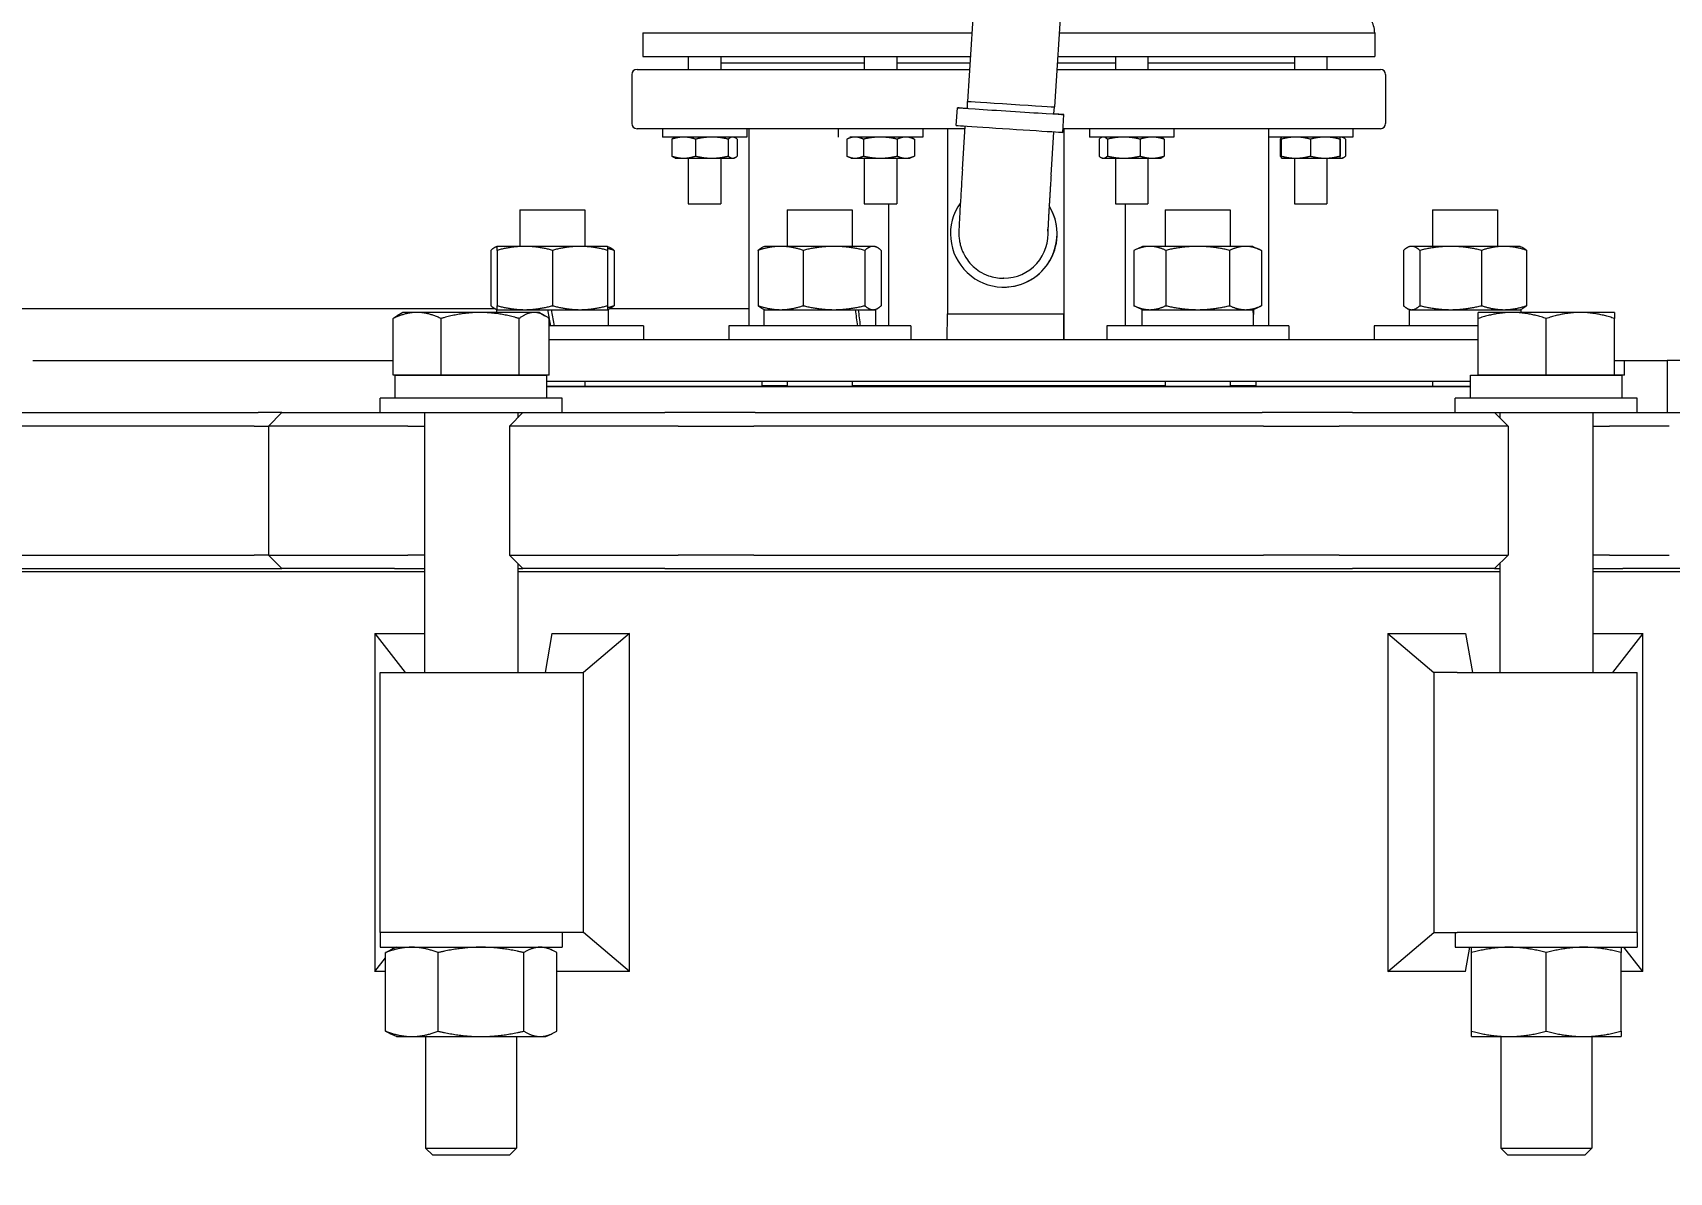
# Model space of a CAD drawing. Header units: inches. Extents: x 20 to 536, y 8 to 344.
# Drawn here: x 97.71 to 113.45, y 137.15 to 148.1 of the extents above; entities that cross this region are included whole.
import ezdxf

# ---------------------------------------------------------------- set-up
doc = ezdxf.new("R2010")
doc.units = ezdxf.units.IN
doc.header["$LTSCALE"] = 16
doc.header["$MEASUREMENT"] = 0
doc.layers.add('Dimension (ANSI)', color=7, linetype='Continuous', lineweight=25)
doc.layers.add('Visible (ANSI)', color=7, linetype='Continuous', lineweight=50)
doc.styles.add('MEMCOR Medium', font='arial.ttf')
doc.dimstyles.new('Default (ANSI)', dxfattribs={"dimscale": 16, "dimtxt": 0.15, "dimasz": 0.098425, "dimexe": 0.125, "dimexo": 0.0625, "dimgap": 0.031496, "dimtad": 0, "dimtih": 1, "dimtoh": 1, "dimdec": 4, "dimrnd": 1e-08, "dimzin": 3, "dimdsep": 46, "dimlunit": 5, "dimtxsty": 'MEMCOR Medium', "dimcen": 0.09, "dimdle": 0.393701, "dimclrd": 256, "dimclre": 256, "dimclrt": 256, "dimadec": 0, "dimazin": 1, "dimtfac": 0.8, "dimtofl": 0, "dimtmove": 0, "dimatfit": 3, "dimfxl": 1, "dimfrac": 1, "dimtolj": 1, "dimtzin": 4, "dimlwd": -1, "dimlwe": -1, "dimarcsym": 0})

# ---------------------------------------------------------------- blocks, each defined once
blk = doc.blocks.new('*D19')
at = {"layer": 'Defpoints', "color": 0, "transparency": 16777216}
for p in [(80.062, 143.081), (134.132, 143.081), (134.132, 134.773)]:
    blk.add_point(p, dxfattribs=at)
at = {"layer": 'Dimension (ANSI)', "transparency": 16777216}
for p, q in [((80.062, 142.081), (80.062, 132.773)), ((134.132, 142.081), (134.132, 132.773)), ((80.062, 134.773), (72.447, 134.773)), ((132.557, 134.773), (81.637, 134.773))]:
    blk.add_line(p, q, dxfattribs=at)
for points in [[(81.637, 135.036), (81.637, 134.511), (80.062, 134.773)], [(132.557, 135.036), (132.557, 134.511), (134.132, 134.773)]]:
    blk.add_solid(points, dxfattribs=at)
at = {"layer": 'Dimension (ANSI)', "transparency": 16777216, "char_height": 2.4, "attachment_point": 5, "style": 'MEMCOR Medium'}
for s, insert in [('\\A1; 54{\\H0.8x;\\S1#16;} in', (62.849, 137.242)), ('\\A1;[1373.4 mm]', (62.849, 132.731))]:
    blk.add_mtext(s, dxfattribs=dict(at, insert=insert))
blk = doc.blocks.new('*D22')
at = {"layer": 'Defpoints', "color": 0, "transparency": 16777216}
for p in [(34.61, 153.466), (106.522, 153.466), (84.301, 44.219)]:
    blk.add_point(p, dxfattribs=at)
at = {"layer": 'Dimension (ANSI)', "transparency": 16777216}
for p, q in [((105.522, 153.466), (32.61, 153.466)), ((34.61, 151.891), (34.61, 93.648)), ((34.61, 45.794), (34.61, 84.668)), ((83.301, 44.219), (32.61, 44.219))]:
    blk.add_line(p, q, dxfattribs=at)
for points in [[(34.347, 151.891), (34.872, 151.891), (34.61, 153.466)], [(34.347, 45.794), (34.872, 45.794), (34.61, 44.219)]]:
    blk.add_solid(points, dxfattribs=at)
at = {"layer": 'Dimension (ANSI)', "transparency": 16777216, "char_height": 2.4, "attachment_point": 5, "style": 'MEMCOR Medium'}
for s, insert in [('\\A1; 109{\\H0.8x;\\S1#4;} in', (34.61, 91.606)), ('\\A1;[2774.9 mm]', (34.61, 87.116))]:
    blk.add_mtext(s, dxfattribs=dict(at, insert=insert))

msp = doc.modelspace()

# ---------------------------------------------------------------- linework, layer by layer
at = {"layer": 'Visible (ANSI)', "linetype": 'Continuous', "lineweight": 18}
for p, q in [((106.88752, 150.33906), (106.70222, 147.4442)), ((107.72311, 150.28557), (107.53782, 147.39071)), ((103.57707, 148.10399), (106.74445, 148.10399)), ((103.57707, 148.10399), (103.57707, 147.87579)), ((107.58347, 148.10399), (110.61707, 148.10399)), ((110.61707, 148.10399), (110.61707, 147.87579)), ((103.57707, 147.87579), (106.72985, 147.87579)), ((104.01555, 147.87579), (104.01555, 147.75079)), ((104.32805, 147.87579), (104.32805, 147.75079)), ((104.32805, 147.81497), (105.70806, 147.81497)), ((105.70806, 147.87579), (105.70806, 147.75079)), ((106.02056, 147.87579), (106.02056, 147.75079)), ((106.02056, 147.81497), (106.72596, 147.81497)), ((107.56497, 147.81497), (108.1227, 147.81497)), ((107.56887, 147.87579), (110.61707, 147.87579)), ((108.1227, 147.87579), (108.1227, 147.75079)), ((108.4352, 147.87579), (108.4352, 147.75079)), ((108.4352, 147.81497), (109.84501, 147.81497)), ((109.84501, 147.87579), (109.84501, 147.75079)), ((110.15751, 147.87579), (110.15751, 147.75079)), ((103.47207, 147.70079), (103.47207, 147.23079)), ((103.52207, 147.75079), (106.72185, 147.75079)), ((107.56086, 147.75079), (110.67207, 147.75079)), ((110.72207, 147.70079), (110.72207, 147.23079)), ((106.5932, 147.21171), (106.60412, 147.38223)), ((106.7, 147.37609), (106.70222, 147.4442)), ((107.53134, 147.32288), (107.53782, 147.39071)), ((106.67683, 147.18079), (103.52207, 147.18079)), ((103.7658, 147.18079), (103.7658, 147.10079)), ((104.5778, 147.18079), (104.5778, 147.10079)), ((104.59707, 147.18079), (104.59707, 145.28479)), ((105.45831, 147.18079), (105.45831, 147.10079)), ((106.27031, 147.18079), (106.27031, 147.10079)), ((106.50803, 147.18079), (106.50803, 145.40079)), ((106.65165, 146.78742), (106.67845, 147.20609)), ((107.61631, 147.14622), (107.62722, 147.31674)), ((110.67207, 147.18079), (107.61852, 147.18079)), ((107.62799, 147.18079), (107.62799, 145.15079)), ((107.87295, 147.18079), (107.87295, 147.10079)), ((108.68495, 147.18079), (108.68495, 147.10079)), ((109.59526, 147.18079), (109.59526, 147.10079)), ((110.40726, 147.18079), (110.40726, 147.10079)), ((104.5778, 147.10079), (103.7658, 147.10079)), ((103.85711, 147.08049), (103.85711, 146.9181)), ((103.8903, 147.10079), (103.87968, 147.09584)), ((104.08494, 147.08049), (104.08494, 146.9181)), ((104.39963, 147.08049), (104.39963, 146.9181)), ((104.4533, 147.10079), (104.46393, 147.09584)), ((104.4865, 147.08049), (104.4865, 146.9181)), ((105.53927, 147.08049), (105.53927, 146.9181)), ((105.58281, 147.10079), (105.54088, 147.08124)), ((106.27031, 147.10079), (105.5693, 147.10079)), ((105.69934, 147.08049), (105.69934, 146.9181)), ((106.02437, 147.08049), (106.02437, 146.9181)), ((106.14581, 147.10079), (106.18774, 147.08124)), ((106.18935, 147.08049), (106.18935, 146.9181)), ((107.50424, 146.73285), (107.53104, 147.15152)), ((108.68495, 147.10079), (107.87295, 147.10079)), ((107.96572, 147.08049), (107.96572, 146.9181)), ((107.99745, 147.10079), (107.98819, 147.09647)), ((108.04711, 147.08049), (108.04711, 146.9181)), ((108.36034, 147.08049), (108.36034, 146.9181)), ((108.56045, 147.10079), (108.56971, 147.09647)), ((108.59218, 147.08049), (108.59218, 146.9181)), ((110.40726, 147.10079), (109.59526, 147.10079)), ((109.59707, 147.10079), (109.59707, 145.28479)), ((109.70764, 147.08049), (109.70764, 146.9181)), ((109.71835, 147.08049), (109.71835, 146.9181)), ((109.71976, 147.10079), (109.71975, 147.10079)), ((109.99842, 147.08049), (109.99842, 146.9181)), ((110.28133, 147.08049), (110.28133, 146.9181)), ((110.28276, 147.10079), (110.28277, 147.10079)), ((110.28417, 147.08049), (110.28417, 146.9181)), ((110.30383, 147.10079), (110.31446, 147.09584)), ((110.33703, 147.08049), (110.33703, 146.9181)), ((103.8903, 146.89779), (103.87968, 146.90275)), ((103.8903, 146.89779), (103.97102, 146.89779)), ((103.97102, 146.89779), (104.24228, 146.89779)), ((104.01555, 146.89779), (104.01555, 146.45993)), ((104.24228, 146.89779), (104.44306, 146.89779)), ((104.32805, 146.89779), (104.32805, 146.45993)), ((104.44306, 146.89779), (104.4533, 146.89779)), ((104.4533, 146.89779), (104.46393, 146.90275)), ((105.58281, 146.89779), (105.54088, 146.91734)), ((105.58281, 146.89779), (105.6193, 146.89779)), ((105.6193, 146.89779), (105.86185, 146.89779)), ((105.70806, 146.89779), (105.70806, 146.45993)), ((105.86185, 146.89779), (106.10686, 146.89779)), ((106.02056, 146.89779), (106.02056, 146.45993)), ((106.10686, 146.89779), (106.14581, 146.89779)), ((106.14581, 146.89779), (106.18774, 146.91734)), ((107.99745, 146.89779), (107.98819, 146.90211)), ((107.99745, 146.89779), (108.00642, 146.89779)), ((108.00642, 146.89779), (108.20372, 146.89779)), ((108.1227, 146.89779), (108.1227, 146.45993)), ((108.20372, 146.89779), (108.47626, 146.89779)), ((108.4352, 146.89779), (108.4352, 146.45993)), ((108.47626, 146.89779), (108.56045, 146.89779)), ((108.56045, 146.89779), (108.56971, 146.90211)), ((109.71976, 146.89779), (109.71975, 146.8978)), ((109.71976, 146.89779), (109.85839, 146.89779)), ((109.84501, 146.89779), (109.84501, 146.45993)), ((109.85839, 146.89779), (110.13988, 146.89779)), ((110.13988, 146.89779), (110.28275, 146.89779)), ((110.15751, 146.89779), (110.15751, 146.45993)), ((110.28275, 146.89779), (110.28276, 146.89779)), ((110.28276, 146.89779), (110.28277, 146.8978)), ((110.28276, 146.89779), (110.29359, 146.89779)), ((110.29359, 146.89779), (110.30383, 146.89779)), ((110.30383, 146.89779), (110.31446, 146.90275)), ((102.39614, 146.40079), (103.02114, 146.40079)), ((102.39614, 146.40079), (102.39614, 146.04979)), ((103.02114, 146.40079), (103.02114, 146.04979)), ((104.01555, 146.45993), (104.32805, 146.45993)), ((104.96682, 146.40079), (105.59182, 146.40079)), ((104.96682, 146.40079), (104.96682, 146.04979)), ((105.59182, 146.40079), (105.59182, 146.04979)), ((105.70806, 146.45993), (106.02056, 146.45993)), ((105.93947, 146.45993), (105.93947, 145.28479)), ((108.1227, 146.45993), (108.4352, 146.45993)), ((108.21581, 146.45993), (108.21581, 145.28479)), ((108.60231, 146.40079), (109.22731, 146.40079)), ((108.60231, 146.40079), (108.60231, 146.04979)), ((109.22731, 146.40079), (109.22731, 146.04979)), ((109.84501, 146.45993), (110.15751, 146.45993)), ((111.17299, 146.40079), (111.79799, 146.40079)), ((111.17299, 146.40079), (111.17299, 146.04979)), ((111.79799, 146.40079), (111.79799, 146.04979)), ((102.11638, 146.01149), (102.11638, 145.4791)), ((102.17764, 146.04979), (102.15891, 146.04106)), ((102.44314, 146.04979), (102.17764, 146.04979)), ((102.17764, 146.01149), (102.17764, 145.4791)), ((102.97414, 146.04979), (102.44314, 146.04979)), ((102.70864, 146.01149), (102.70864, 145.4791)), ((103.23964, 146.04979), (102.97414, 146.04979)), ((103.23964, 146.04979), (103.25837, 146.04106)), ((103.23964, 146.01149), (103.23964, 145.4791)), ((103.30089, 146.01149), (103.30089, 145.4791)), ((104.68707, 146.01149), (104.68707, 145.4791)), ((104.74832, 146.04979), (104.72959, 146.04106)), ((104.90385, 146.04979), (104.74832, 146.04979)), ((105.41675, 146.04979), (104.90385, 146.04979)), ((105.12063, 146.01149), (105.12063, 145.4791)), ((105.79223, 146.04979), (105.41675, 146.04979)), ((105.71288, 146.01149), (105.71288, 145.4791)), ((105.81032, 146.04979), (105.79223, 146.04979)), ((105.81032, 146.04979), (105.82905, 146.04106)), ((105.87157, 146.01149), (105.87157, 145.4791)), ((108.38381, 146.04979), (108.30167, 146.01149)), ((108.30167, 146.01149), (108.30167, 145.4791)), ((108.45495, 146.04979), (108.38381, 146.04979)), ((108.91481, 146.04979), (108.45495, 146.04979)), ((108.60824, 146.01149), (108.60824, 145.4791)), ((109.37467, 146.04979), (108.91481, 146.04979)), ((109.22139, 146.01149), (109.22139, 145.4791)), ((109.44581, 146.04979), (109.37467, 146.04979)), ((109.44581, 146.04979), (109.52796, 146.01149)), ((109.52796, 146.01149), (109.52796, 145.4791)), ((110.89324, 146.01149), (110.89324, 145.4791)), ((110.95449, 146.04979), (110.93576, 146.04106)), ((110.97259, 146.04979), (110.95449, 146.04979)), ((111.34806, 146.04979), (110.97259, 146.04979)), ((111.05193, 146.01149), (111.05193, 145.4791)), ((111.86097, 146.04979), (111.34806, 146.04979)), ((111.64419, 146.01149), (111.64419, 145.4791)), ((112.01649, 146.04979), (111.86097, 146.04979)), ((112.01649, 146.04979), (112.03523, 146.04106)), ((112.07775, 146.01149), (112.07775, 145.4791)), ((107.04904, 145.74363), (107.04538, 145.74363)), ((107.05053, 145.65819), (107.04904, 145.65819)), ((96.76557, 145.45079), (102.15628, 145.45079)), ((102.17764, 145.44079), (102.15891, 145.44953)), ((102.17214, 145.44079), (102.66163, 145.44079)), ((102.17214, 145.44079), (102.17214, 145.41442)), ((102.66163, 145.44079), (102.70063, 145.44079)), ((102.66163, 145.44079), (102.67641, 145.35698)), ((102.72814, 145.28479), (102.70063, 145.44079)), ((102.70063, 145.44079), (103.24514, 145.44079)), ((103.23964, 145.44079), (103.25837, 145.44953)), ((103.24514, 145.44079), (103.24514, 145.28479)), ((103.261, 145.45079), (104.59707, 145.45079)), ((104.74832, 145.44079), (104.72959, 145.44953)), ((104.74282, 145.44079), (105.62398, 145.44079)), ((104.74282, 145.44079), (104.74282, 145.28479)), ((105.62398, 145.44079), (105.64909, 145.44079)), ((105.64909, 145.44079), (105.65298, 145.44079)), ((105.65298, 145.44079), (105.81582, 145.44079)), ((105.81032, 145.44079), (105.82905, 145.44953)), ((105.81582, 145.44079), (105.81582, 145.28479)), ((108.38381, 145.44079), (108.30167, 145.4791)), ((108.37831, 145.44079), (109.44925, 145.44079)), ((108.37831, 145.44079), (108.37831, 145.28479)), ((109.44581, 145.44079), (109.52796, 145.4791)), ((109.44925, 145.44079), (109.45125, 145.44079)), ((109.45125, 145.44079), (109.45131, 145.44079)), ((109.45131, 145.44079), (109.45131, 145.39538)), ((110.95449, 145.44079), (110.93576, 145.44953)), ((110.94899, 145.44079), (112.02199, 145.44079)), ((110.94899, 145.44079), (110.94899, 145.28479)), ((112.01649, 145.44079), (112.03523, 145.44953)), ((112.02199, 145.44079), (112.02199, 145.41442)), ((101.17593, 144.81042), (101.17593, 145.35583)), ((101.27093, 145.41442), (101.21689, 145.38322)), ((101.40649, 145.41442), (101.27093, 145.41442)), ((102.01256, 145.41442), (101.40649, 145.41442)), ((101.63706, 144.81042), (101.63706, 145.35583)), ((102.533, 145.41442), (102.01256, 145.41442)), ((102.38806, 144.81042), (102.38806, 145.35583)), ((102.58293, 145.41442), (102.533, 145.41442)), ((102.58293, 145.41442), (102.63698, 145.38322)), ((102.67794, 144.81042), (102.67794, 145.35583)), ((102.67794, 145.34832), (102.68914, 145.28479)), ((103.58364, 145.28479), (102.67794, 145.28479)), ((103.58364, 145.28479), (103.58364, 145.15079)), ((106.15432, 145.28479), (104.40432, 145.28479)), ((104.40432, 145.28479), (104.40432, 145.15079)), ((106.15432, 145.28479), (106.15432, 145.15079)), ((106.50585, 145.15079), (106.50803, 145.40079)), ((106.50803, 145.40079), (107.62799, 145.40079)), ((107.6258, 145.15079), (107.62799, 145.40079)), ((107.62799, 145.40079), (107.62799, 145.15079)), ((109.78981, 145.28479), (108.03981, 145.28479)), ((108.03981, 145.28479), (108.03981, 145.15079)), ((109.78981, 145.28479), (109.78981, 145.15079)), ((111.6112, 145.28479), (110.61049, 145.28479)), ((110.61049, 145.28479), (110.61049, 145.15079)), ((111.9392, 145.41442), (111.6112, 145.41442)), ((111.6112, 144.81042), (111.6112, 145.35583)), ((112.5952, 145.41442), (111.9392, 145.41442)), ((112.2672, 144.81042), (112.2672, 145.35583)), ((112.9232, 145.41442), (112.5952, 145.41442)), ((112.9232, 144.81042), (112.9232, 145.35583)), ((104.55287, 145.15079), (102.67794, 145.15079)), ((105.44811, 145.15079), (104.55287, 145.15079)), ((108.74602, 145.15079), (105.44811, 145.15079)), ((109.64126, 145.15079), (108.74602, 145.15079)), ((111.6112, 145.15079), (109.64126, 145.15079)), ((97.71051, 144.95079), (101.17593, 144.95079)), ((101.40649, 144.81042), (101.17593, 144.81042)), ((101.19743, 144.81042), (102.65643, 144.81042)), ((101.19743, 144.59142), (101.19743, 144.81042)), ((101.27093, 144.81042), (101.27093, 144.81042)), ((101.63706, 144.81042), (101.40649, 144.81042)), ((102.01256, 144.81042), (101.63706, 144.81042)), ((102.38806, 144.81042), (102.01256, 144.81042)), ((102.533, 144.81042), (102.38806, 144.81042)), ((102.67794, 144.81042), (102.533, 144.81042)), ((102.58293, 144.81042), (102.58293, 144.81042)), ((102.65643, 144.59142), (102.65643, 144.81042)), ((111.5377, 144.81042), (112.9967, 144.81042)), ((111.5377, 144.59142), (111.5377, 144.81042)), ((111.9392, 144.81042), (111.6112, 144.81042)), ((111.6112, 144.81042), (111.6112, 144.81042)), ((112.2672, 144.81042), (111.9392, 144.81042)), ((112.5952, 144.81042), (112.2672, 144.81042)), ((112.9232, 144.81042), (112.5952, 144.81042)), ((112.9232, 144.95079), (113.42997, 144.95079)), ((112.9232, 144.81042), (112.9232, 144.81042)), ((113.0182, 144.81042), (112.9232, 144.81042)), ((112.9967, 144.59142), (112.9967, 144.81042)), ((113.0182, 144.81042), (113.0182, 144.95079)), ((114.59707, 144.95079), (113.42997, 144.95079)), ((113.42997, 144.95079), (113.42997, 144.45079)), ((111.5377, 144.75079), (102.65643, 144.75079)), ((111.5377, 144.70079), (102.65643, 144.70079)), ((102.65643, 144.70079), (111.5377, 144.70079)), ((103.02114, 144.75079), (103.02114, 144.70079)), ((104.72207, 144.75079), (104.72207, 144.71079)), ((104.72207, 144.71079), (104.96682, 144.71079)), ((104.96682, 144.75079), (104.96682, 144.70079)), ((105.59182, 144.75079), (105.59182, 144.70079)), ((105.59182, 144.71079), (108.60231, 144.71079)), ((108.60231, 144.75079), (108.60231, 144.70079)), ((109.22731, 144.75079), (109.22731, 144.70079)), ((109.22731, 144.71079), (109.47207, 144.71079)), ((109.47207, 144.75079), (109.47207, 144.71079)), ((111.17299, 144.75079), (111.17299, 144.70079)), ((102.80193, 144.59142), (101.05193, 144.59142)), ((101.05193, 144.45079), (101.05193, 144.59142)), ((102.80193, 144.45079), (102.80193, 144.59142)), ((113.1422, 144.59142), (111.3922, 144.59142)), ((111.3922, 144.45079), (111.3922, 144.59142)), ((113.1422, 144.45079), (113.1422, 144.59142)), ((95.37392, 144.45079), (99.87716, 144.45079)), ((100.10643, 144.45079), (99.87716, 144.45079)), ((100.10643, 144.45079), (99.97643, 144.32079)), ((100.10643, 144.45079), (100.77446, 144.45079)), ((100.77446, 144.45079), (101.04697, 144.45079)), ((101.04697, 144.45079), (101.19053, 144.45079)), ((101.19053, 144.45079), (102.42481, 144.45079)), ((101.47943, 144.45079), (101.47943, 141.95079)), ((102.42481, 144.45079), (102.29481, 144.32079)), ((102.37443, 144.45079), (102.37443, 144.40042)), ((102.42481, 144.45079), (102.52466, 144.45079)), ((102.52466, 144.45079), (102.80075, 144.45079)), ((102.80075, 144.45079), (103.79128, 144.45079)), ((103.9803, 144.45079), (103.79128, 144.45079)), ((104.65993, 144.45079), (103.9803, 144.45079)), ((104.65993, 144.45079), (109.5342, 144.45079)), ((110.21384, 144.45079), (109.5342, 144.45079)), ((110.40285, 144.45079), (110.21384, 144.45079)), ((110.40285, 144.45079), (111.39338, 144.45079)), ((111.39338, 144.45079), (111.66947, 144.45079)), ((111.66947, 144.45079), (111.76933, 144.45079)), ((111.76933, 144.45079), (111.89933, 144.32079)), ((111.76933, 144.45079), (113.0036, 144.45079)), ((111.8197, 144.45079), (111.8197, 144.40042)), ((112.7147, 144.45079), (112.7147, 141.95079)), ((113.0036, 144.45079), (113.14716, 144.45079)), ((113.14716, 144.45079), (113.41968, 144.45079)), ((113.41968, 144.45079), (114.08771, 144.45079)), ((99.83942, 144.32079), (95.31264, 144.32079)), ((99.83942, 144.32079), (99.97643, 144.32079)), ((100.74428, 144.32079), (99.97643, 144.32079)), ((99.97643, 144.32079), (99.97643, 143.08079)), ((101.01809, 144.32079), (100.74428, 144.32079)), ((101.31882, 144.32079), (101.01809, 144.32079)), ((101.31882, 144.32079), (101.47943, 144.32079)), ((102.50283, 144.32079), (102.29481, 144.32079)), ((102.29481, 144.32079), (102.29481, 143.08079)), ((102.78025, 144.32079), (102.50283, 144.32079)), ((103.91878, 144.32079), (102.78025, 144.32079)), ((103.91878, 144.32079), (104.1078, 144.32079)), ((104.1078, 144.32079), (104.64719, 144.32079)), ((109.54694, 144.32079), (104.64719, 144.32079)), ((109.54694, 144.32079), (110.08633, 144.32079)), ((110.08633, 144.32079), (110.27535, 144.32079)), ((111.41389, 144.32079), (110.27535, 144.32079)), ((111.6913, 144.32079), (111.41389, 144.32079)), ((111.89933, 144.32079), (111.6913, 144.32079)), ((111.89933, 144.32079), (111.89933, 143.08079)), ((112.7147, 144.32079), (112.87531, 144.32079)), ((113.17604, 144.32079), (112.87531, 144.32079)), ((113.44986, 144.32079), (113.17604, 144.32079)), ((95.31264, 143.08079), (99.83942, 143.08079)), ((99.97643, 143.08079), (99.83942, 143.08079)), ((99.97643, 143.08079), (100.74428, 143.08079)), ((100.10643, 142.95079), (99.97643, 143.08079)), ((100.74428, 143.08079), (101.01809, 143.08079)), ((101.01809, 143.08079), (101.31882, 143.08079)), ((101.47943, 143.08079), (101.31882, 143.08079)), ((102.29481, 143.08079), (102.50283, 143.08079)), ((102.42481, 142.95079), (102.29481, 143.08079)), ((102.50283, 143.08079), (102.78025, 143.08079)), ((102.78025, 143.08079), (103.91878, 143.08079)), ((104.1078, 143.08079), (103.91878, 143.08079)), ((104.64719, 143.08079), (104.1078, 143.08079)), ((104.64719, 143.08079), (109.54694, 143.08079)), ((110.08633, 143.08079), (109.54694, 143.08079)), ((110.27535, 143.08079), (110.08633, 143.08079)), ((110.27535, 143.08079), (111.41389, 143.08079)), ((111.41389, 143.08079), (111.6913, 143.08079)), ((111.6913, 143.08079), (111.89933, 143.08079)), ((111.76933, 142.95079), (111.89933, 143.08079)), ((112.87531, 143.08079), (112.7147, 143.08079)), ((112.87531, 143.08079), (113.17604, 143.08079)), ((113.17604, 143.08079), (113.44986, 143.08079)), ((101.47943, 142.91954), (92.82128, 142.91954)), ((95.03067, 142.95079), (100.10643, 142.95079)), ((100.77446, 142.95079), (100.10643, 142.95079)), ((101.04697, 142.95079), (100.77446, 142.95079)), ((101.19132, 142.95079), (101.04697, 142.95079)), ((101.19132, 142.95079), (101.47943, 142.95079)), ((102.37443, 143.00116), (102.37443, 141.95079)), ((102.37443, 142.95079), (102.42481, 142.95079)), ((111.8197, 142.91954), (102.37443, 142.91954)), ((102.52466, 142.95079), (102.42481, 142.95079)), ((102.80075, 142.95079), (102.52466, 142.95079)), ((103.79128, 142.95079), (102.80075, 142.95079)), ((103.79128, 142.95079), (103.9803, 142.95079)), ((103.9803, 142.95079), (104.315, 142.95079)), ((104.315, 142.95079), (109.87913, 142.95079)), ((109.87913, 142.95079), (110.21384, 142.95079)), ((110.21384, 142.95079), (110.40285, 142.95079)), ((111.39338, 142.95079), (110.40285, 142.95079)), ((111.66947, 142.95079), (111.39338, 142.95079)), ((111.76933, 142.95079), (111.66947, 142.95079)), ((111.76933, 142.95079), (111.8197, 142.95079)), ((111.8197, 143.00116), (111.8197, 141.95079)), ((112.7147, 142.95079), (113.00281, 142.95079)), ((121.37286, 142.91954), (112.7147, 142.91954)), ((113.14716, 142.95079), (113.00281, 142.95079)), ((113.41968, 142.95079), (113.14716, 142.95079)), ((114.08771, 142.95079), (113.41968, 142.95079)), ((100.99984, 142.32564), (100.99984, 139.07595)), ((100.99984, 142.32564), (101.47943, 142.32564)), ((100.99984, 142.32564), (101.29119, 141.95079)), ((102.70367, 142.32564), (102.63779, 141.95079)), ((102.70367, 142.32564), (103.4515, 142.32564)), ((103.4515, 142.32564), (103.00757, 141.95079)), ((103.4515, 139.07595), (103.4515, 142.32564)), ((110.74263, 142.32564), (110.74263, 139.07595)), ((110.74263, 142.32564), (111.49047, 142.32564)), ((110.74263, 142.32564), (111.18657, 141.95079)), ((111.49047, 142.32564), (111.55634, 141.95079)), ((112.7147, 142.32564), (113.19429, 142.32564)), ((113.19429, 142.32564), (112.90294, 141.95079)), ((113.19429, 139.07595), (113.19429, 142.32564)), ((101.05193, 141.95079), (102.78512, 141.95079)), ((101.05193, 139.45079), (101.05193, 141.95079)), ((102.78512, 141.95079), (103.00757, 141.95079)), ((103.00757, 139.45079), (103.00757, 141.95079)), ((111.40901, 141.95079), (111.18657, 141.95079)), ((111.18657, 141.95079), (111.18657, 139.45079)), ((111.40901, 141.95079), (113.1422, 141.95079)), ((113.1422, 139.45079), (113.1422, 141.95079)), ((102.78512, 139.45079), (101.05193, 139.45079)), ((102.78512, 139.45079), (101.05193, 139.45079)), ((101.05193, 139.45079), (101.05193, 139.31017)), ((103.00757, 139.45079), (102.78512, 139.45079)), ((102.80193, 139.45079), (102.80193, 139.31017)), ((103.4515, 139.07595), (103.00757, 139.45079)), ((110.74263, 139.07595), (111.18657, 139.45079)), ((111.18657, 139.45079), (111.40901, 139.45079)), ((111.3922, 139.45079), (111.3922, 139.31017)), ((113.1422, 139.45079), (111.40901, 139.45079)), ((113.1422, 139.45079), (111.40901, 139.45079)), ((113.1422, 139.45079), (113.1422, 139.31017)), ((101.05193, 139.31017), (102.80193, 139.31017)), ((101.20793, 139.31017), (101.14869, 139.28254)), ((101.16708, 139.29112), (101.18189, 139.31017)), ((102.64593, 139.31017), (102.70517, 139.28254)), ((102.66398, 139.30175), (102.6625, 139.31017)), ((111.3922, 139.31017), (113.1422, 139.31017)), ((111.49047, 139.07595), (111.53163, 139.31017)), ((113.19429, 139.07595), (113.01224, 139.31017)), ((100.99984, 139.07595), (101.10381, 139.20971)), ((101.10381, 138.50303), (101.10381, 139.2583)), ((101.60922, 138.50303), (101.60922, 139.2583)), ((102.43235, 138.50303), (102.43235, 139.2583)), ((102.75006, 138.50303), (102.75006, 139.2583)), ((111.5482, 138.50303), (111.5482, 139.2583)), ((112.2672, 138.50303), (112.2672, 139.2583)), ((112.9862, 138.50303), (112.9862, 139.2583)), ((101.10381, 139.07595), (100.99984, 139.07595)), ((103.4515, 139.07595), (102.75006, 139.07595)), ((111.49047, 139.07595), (110.74263, 139.07595)), ((113.19429, 139.07595), (112.9862, 139.07595)), ((101.20793, 138.45117), (101.14869, 138.47879)), ((101.20793, 138.45117), (101.35651, 138.45117)), ((101.35651, 138.45117), (102.02078, 138.45117)), ((101.48943, 138.45117), (101.48943, 137.37653)), ((102.02078, 138.45117), (102.5912, 138.45117)), ((102.36443, 138.45117), (102.36443, 137.37653)), ((102.5912, 138.45117), (102.64593, 138.45117)), ((102.64593, 138.45117), (102.70517, 138.47879)), ((111.5482, 138.45117), (111.9077, 138.45117)), ((111.8297, 138.45117), (111.8297, 137.37653)), ((111.9077, 138.45117), (112.6267, 138.45117)), ((112.6267, 138.45117), (112.9862, 138.45117)), ((112.7047, 138.45117), (112.7047, 137.37653)), ((101.48943, 137.37653), (102.36443, 137.37653)), ((101.5576, 137.31042), (101.48943, 137.37653)), ((102.29627, 137.31042), (101.5576, 137.31042)), ((102.29627, 137.31042), (102.36443, 137.37653)), ((111.8297, 137.37653), (112.7047, 137.37653)), ((111.89786, 137.31042), (111.8297, 137.37653)), ((112.63654, 137.31042), (111.89786, 137.31042)), ((112.63654, 137.31042), (112.7047, 137.37653))]:
    msp.add_line(p, q, dxfattribs=at)
for centre, radius, start, end in [((110.32855, 148.08879), 0.28891, 3.015326, 29.34172), ((103.52207, 147.70079), 0.05, 90, 180), ((110.67207, 147.70079), 0.05, 0, 90), ((103.52207, 147.23079), 0.05, 180, 270), ((110.67207, 147.23079), 0.05, 270, 0)]:
    msp.add_arc(centre, radius, start, end, dxfattribs=at)
for centre, major_axis, ratio, start_param, end_param in [((107.11567, 147.34948), (-0.51155, 0.03274), 0.00055745, 5.66095777, 10.0470055), ((107.12002, 147.41745), (0.4178, -0.02674), 0.00055745, 3.14159462, 6.28318727), ((107.10475, 147.17897), (-0.51155, 0.03274), 0.00055745, 0.00000191, 3.14159457), ((107.04904, 146.17079), (0, -0.5126), 0.99996192, 4.09166532, 8.40370806), ((107.05053, 146.17079), (0, -0.5126), 0.99996192, 0, 2.12558362), ((107.04904, 146.17079), (0, -0.42717), 0.99996192, 0, 1.67525553), ((105.27932, 145.1742), (0.38521, -3.04228), 0.12274422, 1.59161043, 1.64298614), ((105.27932, 145.39538), (0.38521, -3.04228), 0.12274422, 1.51890103, 1.57018081), ((108.91481, 145.1742), (0, -3.04264), 0.17632698, 1.60715103, 1.65852673), ((108.91481, 145.39538), (0, -3.04264), 0.17632698, 1.53444163, 1.58572141)]:
    msp.add_ellipse(centre, major_axis=major_axis, ratio=ratio, start_param=start_param, end_param=end_param, dxfattribs=at)
for points, weights in [([(103.97102, 147.10079), (103.91815, 147.10079), (103.85711, 147.08049)], [1, 1.0379548493, 1]), ([(103.85711, 147.08049), (103.86899, 147.09086), (103.87968, 147.09584)], [1, 1.01903065952, 1.01897727532]), ([(104.08494, 147.08049), (104.02389, 147.10079), (103.97102, 147.10079)], [1, 1.0379548493, 1]), ([(104.24228, 147.10079), (104.16926, 147.10079), (104.08494, 147.08049)], [1, 1.0379548493, 1]), ([(104.39963, 147.08049), (104.31531, 147.10079), (104.24228, 147.10079)], [1, 1.0379548493, 1]), ([(104.44306, 147.10079), (104.42291, 147.10079), (104.39963, 147.08049)], [1, 1.0379548493, 1]), ([(104.4865, 147.08049), (104.46322, 147.10079), (104.44306, 147.10079)], [1, 1.0379548493, 1]), ([(105.6193, 147.10079), (105.58216, 147.10079), (105.53927, 147.08049)], [1, 1.0379548493, 1]), ([(105.69934, 147.08049), (105.65645, 147.10079), (105.6193, 147.10079)], [1, 1.0379548493, 1]), ([(105.86185, 147.10079), (105.78643, 147.10079), (105.69934, 147.08049)], [1, 1.0379548493, 1]), ([(106.02437, 147.08049), (105.93728, 147.10079), (105.86185, 147.10079)], [1, 1.0379548493, 1]), ([(106.10686, 147.10079), (106.06858, 147.10079), (106.02437, 147.08049)], [1, 1.0379548493, 1]), ([(106.18935, 147.08049), (106.14514, 147.10079), (106.10686, 147.10079)], [1, 1.0379548493, 1]), ([(106.18774, 147.08124), (106.18854, 147.08087), (106.18935, 147.08049)], [1.00134783282, 1.00068632708, 1]), ([(108.00642, 147.10079), (107.98753, 147.10079), (107.96572, 147.08049)], [1, 1.0379548493, 1]), ([(108.04711, 147.08049), (108.0253, 147.10079), (108.00642, 147.10079)], [1, 1.0379548493, 1]), ([(108.20372, 147.10079), (108.13104, 147.10079), (108.04711, 147.08049)], [1, 1.0379548493, 1]), ([(108.36034, 147.08049), (108.27641, 147.10079), (108.20372, 147.10079)], [1, 1.0379548493, 1]), ([(108.47626, 147.10079), (108.42246, 147.10079), (108.36034, 147.08049)], [1, 1.0379548493, 1]), ([(108.59218, 147.08049), (108.53005, 147.10079), (108.47626, 147.10079)], [1, 1.0379548493, 1]), ([(108.56971, 147.09647), (108.58032, 147.09153), (108.59218, 147.08049)], [1.01888705873, 1.02028697131, 1]), ([(109.70764, 147.08049), (109.71334, 147.08546), (109.71871, 147.08917)], [1, 1.0090383393, 1.01377200719]), ([(109.71849, 147.08396), (109.71312, 147.08231), (109.70764, 147.08049)], [1.00602302446, 1.00329810217, 1]), ([(109.71835, 147.08049), (109.7191, 147.10048), (109.71975, 147.10079)], [1, 1.03735902917, 1.00117293374]), ([(109.85839, 147.10079), (109.7934, 147.10079), (109.71835, 147.08049)], [1, 1.0379548493, 1]), ([(109.99842, 147.08049), (109.92338, 147.10079), (109.85839, 147.10079)], [1, 1.0379548493, 1]), ([(110.13988, 147.10079), (110.07423, 147.10079), (109.99842, 147.08049)], [1, 1.0379548493, 1]), ([(110.28133, 147.08049), (110.20553, 147.10079), (110.13988, 147.10079)], [1, 1.0379548493, 1]), ([(110.28275, 147.10079), (110.28209, 147.10079), (110.28133, 147.08049)], [1, 1.0379548493, 1]), ([(110.28417, 147.08049), (110.28341, 147.10079), (110.28275, 147.10079)], [1, 1.0379548493, 1]), ([(110.29359, 147.10079), (110.28837, 147.10079), (110.28309, 147.09952)], [1, 1.00957055719, 1.01431456038]), ([(110.33703, 147.08049), (110.31375, 147.10079), (110.29359, 147.10079)], [1, 1.0379548493, 1]), ([(103.85711, 146.9181), (103.91815, 146.89779), (103.97102, 146.89779)], [1, 1.0379548493, 1]), ([(103.87968, 146.90275), (103.86899, 146.90773), (103.85711, 146.9181)], [1.01897727532, 1.01903065952, 1]), ([(103.97102, 146.89779), (104.02389, 146.89779), (104.08494, 146.9181)], [1, 1.0379548493, 1]), ([(104.08494, 146.9181), (104.16926, 146.89779), (104.24228, 146.89779)], [1, 1.0379548493, 1]), ([(104.24228, 146.89779), (104.31531, 146.89779), (104.39963, 146.9181)], [1, 1.0379548493, 1]), ([(104.39963, 146.9181), (104.42291, 146.89779), (104.44306, 146.89779)], [1, 1.0379548493, 1]), ([(104.44306, 146.89779), (104.46322, 146.89779), (104.4865, 146.9181)], [1, 1.0379548493, 1]), ([(105.53927, 146.9181), (105.58216, 146.89779), (105.6193, 146.89779)], [1, 1.0379548493, 1]), ([(105.6193, 146.89779), (105.65645, 146.89779), (105.69934, 146.9181)], [1, 1.0379548493, 1]), ([(105.69934, 146.9181), (105.78643, 146.89779), (105.86185, 146.89779)], [1, 1.0379548493, 1]), ([(105.86185, 146.89779), (105.93728, 146.89779), (106.02437, 146.9181)], [1, 1.0379548493, 1]), ([(106.02437, 146.9181), (106.06858, 146.89779), (106.10686, 146.89779)], [1, 1.0379548493, 1]), ([(106.10686, 146.89779), (106.14514, 146.89779), (106.18935, 146.9181)], [1, 1.0379548493, 1]), ([(106.18935, 146.9181), (106.18854, 146.91772), (106.18774, 146.91734)], [1, 1.00068632708, 1.00134783282]), ([(107.96572, 146.9181), (107.98753, 146.89779), (108.00642, 146.89779)], [1, 1.0379548493, 1]), ([(108.00642, 146.89779), (108.0253, 146.89779), (108.04711, 146.9181)], [1, 1.0379548493, 1]), ([(108.04711, 146.9181), (108.13104, 146.89779), (108.20372, 146.89779)], [1, 1.0379548493, 1]), ([(108.20372, 146.89779), (108.27641, 146.89779), (108.36034, 146.9181)], [1, 1.0379548493, 1]), ([(108.36034, 146.9181), (108.42246, 146.89779), (108.47626, 146.89779)], [1, 1.0379548493, 1]), ([(108.47626, 146.89779), (108.53005, 146.89779), (108.59218, 146.9181)], [1, 1.0379548493, 1]), ([(108.59218, 146.9181), (108.58032, 146.90706), (108.56971, 146.90211)], [1, 1.02028697131, 1.01888705873]), ([(109.71871, 146.90942), (109.71334, 146.91312), (109.70764, 146.9181)], [1.01377200719, 1.0090383393, 1]), ([(109.70764, 146.9181), (109.71312, 146.91627), (109.71849, 146.91462)], [1, 1.00329810217, 1.00602302446]), ([(109.71975, 146.8978), (109.7191, 146.8981), (109.71835, 146.9181)], [1.00117293374, 1.03735902917, 1]), ([(109.71835, 146.9181), (109.7934, 146.89779), (109.85839, 146.89779)], [1, 1.0379548493, 1]), ([(109.85839, 146.89779), (109.92338, 146.89779), (109.99842, 146.9181)], [1, 1.0379548493, 1]), ([(109.99842, 146.9181), (110.07423, 146.89779), (110.13988, 146.89779)], [1, 1.0379548493, 1]), ([(110.13988, 146.89779), (110.20553, 146.89779), (110.28133, 146.9181)], [1, 1.0379548493, 1]), ([(110.28133, 146.9181), (110.28209, 146.89779), (110.28275, 146.89779)], [1, 1.0379548493, 1]), ([(110.28275, 146.89779), (110.28341, 146.89779), (110.28417, 146.9181)], [1, 1.0379548493, 1]), ([(110.28309, 146.89907), (110.28837, 146.89779), (110.29359, 146.89779)], [1.01431456038, 1.00957055719, 1]), ([(110.29359, 146.89779), (110.31375, 146.89779), (110.33703, 146.9181)], [1, 1.0379548493, 1]), ([(102.17764, 146.04766), (102.14908, 146.04094), (102.11638, 146.01149)], [1.01375847525, 1.02892942038, 1]), ([(102.17764, 146.01149), (102.17764, 146.04979), (102.17764, 146.04979)], [1, 1.0379548493, 1]), ([(102.44314, 146.04979), (102.31992, 146.04979), (102.17764, 146.01149)], [1, 1.0379548493, 1]), ([(102.70864, 146.01149), (102.56636, 146.04979), (102.44314, 146.04979)], [1, 1.0379548493, 1]), ([(102.97414, 146.04979), (102.85092, 146.04979), (102.70864, 146.01149)], [1, 1.0379548493, 1]), ([(103.23964, 146.01149), (103.09736, 146.04979), (102.97414, 146.04979)], [1, 1.0379548493, 1]), ([(103.23964, 146.04979), (103.23964, 146.04979), (103.23964, 146.01149)], [1, 1.0379548493, 1]), ([(103.30089, 146.01149), (103.26928, 146.02191), (103.23964, 146.02939)], [1, 1.01005189042, 1.01477953359]), ([(103.25837, 146.04106), (103.27847, 146.03168), (103.30089, 146.01149)], [1.01895290532, 1.01965956375, 1]), ([(104.90385, 146.04979), (104.80324, 146.04979), (104.68707, 146.01149)], [1, 1.0379548493, 1]), ([(104.68707, 146.01149), (104.70949, 146.03168), (104.72959, 146.04106)], [1, 1.01965956375, 1.01895290532]), ([(105.12063, 146.01149), (105.00445, 146.04979), (104.90385, 146.04979)], [1, 1.0379548493, 1]), ([(105.41675, 146.04979), (105.27932, 146.04979), (105.12063, 146.01149)], [1, 1.0379548493, 1]), ([(105.71288, 146.01149), (105.55419, 146.04979), (105.41675, 146.04979)], [1, 1.0379548493, 1]), ([(105.79223, 146.04979), (105.7554, 146.04979), (105.71288, 146.01149)], [1, 1.0379548493, 1]), ([(105.87157, 146.01149), (105.82905, 146.04979), (105.79223, 146.04979)], [1, 1.0379548493, 1]), ([(108.45495, 146.04979), (108.38381, 146.04979), (108.30167, 146.01149)], [1, 1.0379548493, 1]), ([(108.60824, 146.01149), (108.52609, 146.04979), (108.45495, 146.04979)], [1, 1.0379548493, 1]), ([(108.91481, 146.04979), (108.77253, 146.04979), (108.60824, 146.01149)], [1, 1.0379548493, 1]), ([(109.22139, 146.01149), (109.05709, 146.04979), (108.91481, 146.04979)], [1, 1.0379548493, 1]), ([(109.37467, 146.04979), (109.30353, 146.04979), (109.22139, 146.01149)], [1, 1.0379548493, 1]), ([(109.52796, 146.01149), (109.44581, 146.04979), (109.37467, 146.04979)], [1, 1.0379548493, 1]), ([(110.97259, 146.04979), (110.93576, 146.04979), (110.89324, 146.01149)], [1, 1.0379548493, 1]), ([(111.05193, 146.01149), (111.00941, 146.04979), (110.97259, 146.04979)], [1, 1.0379548493, 1]), ([(111.34806, 146.04979), (111.21063, 146.04979), (111.05193, 146.01149)], [1, 1.0379548493, 1]), ([(111.64419, 146.01149), (111.48549, 146.04979), (111.34806, 146.04979)], [1, 1.0379548493, 1]), ([(111.86097, 146.04979), (111.76036, 146.04979), (111.64419, 146.01149)], [1, 1.0379548493, 1]), ([(112.07775, 146.01149), (111.96158, 146.04979), (111.86097, 146.04979)], [1, 1.0379548493, 1]), ([(112.03523, 146.04106), (112.05533, 146.03168), (112.07775, 146.01149)], [1.01895290532, 1.01965956375, 1]), ([(102.11638, 145.4791), (102.14908, 145.44964), (102.17764, 145.44293)], [1, 1.02892942038, 1.01375847525]), ([(102.17764, 145.4791), (102.31992, 145.44079), (102.44314, 145.44079)], [1, 1.0379548493, 1]), ([(102.17764, 145.44079), (102.17764, 145.44079), (102.17764, 145.4791)], [1, 1.0379548493, 1]), ([(102.44314, 145.44079), (102.56636, 145.44079), (102.70864, 145.4791)], [1, 1.0379548493, 1]), ([(102.70864, 145.4791), (102.85092, 145.44079), (102.97414, 145.44079)], [1, 1.0379548493, 1]), ([(102.97414, 145.44079), (103.09736, 145.44079), (103.23964, 145.4791)], [1, 1.0379548493, 1]), ([(103.23964, 145.46119), (103.26928, 145.46867), (103.30089, 145.4791)], [1.01477953359, 1.01005189042, 1]), ([(103.23964, 145.4791), (103.23964, 145.44079), (103.23964, 145.44079)], [1, 1.0379548493, 1]), ([(103.30089, 145.4791), (103.27847, 145.4589), (103.25837, 145.44953)], [1, 1.01965956375, 1.01895290532]), ([(104.68707, 145.4791), (104.80324, 145.44079), (104.90385, 145.44079)], [1, 1.0379548493, 1]), ([(104.72959, 145.44953), (104.70949, 145.4589), (104.68707, 145.4791)], [1.01895290532, 1.01965956375, 1]), ([(104.90385, 145.44079), (105.00445, 145.44079), (105.12063, 145.4791)], [1, 1.0379548493, 1]), ([(105.12063, 145.4791), (105.27932, 145.44079), (105.41675, 145.44079)], [1, 1.0379548493, 1]), ([(105.41675, 145.44079), (105.55419, 145.44079), (105.71288, 145.4791)], [1, 1.0379548493, 1]), ([(105.71288, 145.4791), (105.7554, 145.44079), (105.79223, 145.44079)], [1, 1.0379548493, 1]), ([(105.79223, 145.44079), (105.82905, 145.44079), (105.87157, 145.4791)], [1, 1.0379548493, 1]), ([(108.30167, 145.4791), (108.38381, 145.44079), (108.45495, 145.44079)], [1, 1.0379548493, 1]), ([(108.45495, 145.44079), (108.52609, 145.44079), (108.60824, 145.4791)], [1, 1.0379548493, 1]), ([(108.60824, 145.4791), (108.77253, 145.44079), (108.91481, 145.44079)], [1, 1.0379548493, 1]), ([(108.91481, 145.44079), (109.05709, 145.44079), (109.22139, 145.4791)], [1, 1.0379548493, 1]), ([(109.22139, 145.4791), (109.30353, 145.44079), (109.37467, 145.44079)], [1, 1.0379548493, 1]), ([(109.37467, 145.44079), (109.44581, 145.44079), (109.52796, 145.4791)], [1, 1.0379548493, 1]), ([(110.89324, 145.4791), (110.93576, 145.44079), (110.97259, 145.44079)], [1, 1.0379548493, 1]), ([(110.97259, 145.44079), (111.00941, 145.44079), (111.05193, 145.4791)], [1, 1.0379548493, 1]), ([(111.05193, 145.4791), (111.21063, 145.44079), (111.34806, 145.44079)], [1, 1.0379548493, 1]), ([(111.34806, 145.44079), (111.48549, 145.44079), (111.64419, 145.4791)], [1, 1.0379548493, 1]), ([(111.64419, 145.4791), (111.76036, 145.44079), (111.86097, 145.44079)], [1, 1.0379548493, 1]), ([(111.86097, 145.44079), (111.96158, 145.44079), (112.07775, 145.4791)], [1, 1.0379548493, 1]), ([(112.07775, 145.4791), (112.05533, 145.4589), (112.03523, 145.44953)], [1, 1.01965956375, 1.01895290532]), ([(101.40649, 145.41442), (101.29949, 145.41442), (101.17593, 145.35583)], [1, 1.0379548493, 1]), ([(101.17593, 145.35583), (101.19707, 145.37178), (101.21689, 145.38322)], [1, 1.01005189042, 1.01477953359]), ([(101.63706, 145.35583), (101.5135, 145.41442), (101.40649, 145.41442)], [1, 1.0379548493, 1]), ([(102.01256, 145.41442), (101.83829, 145.41442), (101.63706, 145.35583)], [1, 1.0379548493, 1]), ([(102.38806, 145.35583), (102.18683, 145.41442), (102.01256, 145.41442)], [1, 1.0379548493, 1]), ([(102.533, 145.41442), (102.46573, 145.41442), (102.38806, 145.35583)], [1, 1.0379548493, 1]), ([(102.67794, 145.35583), (102.60027, 145.41442), (102.533, 145.41442)], [1, 1.0379548493, 1]), ([(111.6112, 145.35583), (111.6112, 145.41442), (111.6112, 145.41442)], [1, 1.0379548493, 1]), ([(111.9392, 145.41442), (111.78697, 145.41442), (111.6112, 145.35583)], [1, 1.0379548493, 1]), ([(112.2672, 145.35583), (112.09142, 145.41442), (111.9392, 145.41442)], [1, 1.0379548493, 1]), ([(112.5952, 145.41442), (112.44297, 145.41442), (112.2672, 145.35583)], [1, 1.0379548493, 1]), ([(112.9232, 145.35583), (112.74742, 145.41442), (112.5952, 145.41442)], [1, 1.0379548493, 1]), ([(112.9232, 145.41442), (112.9232, 145.41442), (112.9232, 145.35583)], [1, 1.0379548493, 1]), ([(101.35651, 139.31017), (101.23923, 139.31017), (101.10381, 139.2583)], [1, 1.0379548493, 1]), ([(101.60922, 139.2583), (101.47379, 139.31017), (101.35651, 139.31017)], [1, 1.0379548493, 1]), ([(102.02078, 139.31017), (101.82978, 139.31017), (101.60922, 139.2583)], [1, 1.0379548493, 1]), ([(102.43235, 139.2583), (102.21179, 139.31017), (102.02078, 139.31017)], [1, 1.0379548493, 1]), ([(102.5912, 139.31017), (102.51748, 139.31017), (102.43235, 139.2583)], [1, 1.0379548493, 1]), ([(102.75006, 139.2583), (102.66493, 139.31017), (102.5912, 139.31017)], [1, 1.0379548493, 1]), ([(111.5482, 139.2583), (111.5482, 139.31017), (111.5482, 139.31017)], [1, 1.0379548493, 1]), ([(111.9077, 139.31017), (111.74085, 139.31017), (111.5482, 139.2583)], [1, 1.0379548493, 1]), ([(112.2672, 139.2583), (112.07454, 139.31017), (111.9077, 139.31017)], [1, 1.0379548493, 1]), ([(112.6267, 139.31017), (112.45985, 139.31017), (112.2672, 139.2583)], [1, 1.0379548493, 1]), ([(112.9862, 139.2583), (112.79354, 139.31017), (112.6267, 139.31017)], [1, 1.0379548493, 1]), ([(112.9862, 139.31017), (112.9862, 139.31017), (112.9862, 139.2583)], [1, 1.0379548493, 1]), ([(101.10381, 139.2583), (101.12698, 139.27242), (101.14869, 139.28254)], [1, 1.01005189042, 1.01477953359]), ([(101.14869, 138.47879), (101.12698, 138.48892), (101.10381, 138.50303)], [1.01477953359, 1.01005189042, 1]), ([(101.10381, 138.50303), (101.23923, 138.45117), (101.35651, 138.45117)], [1, 1.0379548493, 1]), ([(101.35651, 138.45117), (101.47379, 138.45117), (101.60922, 138.50303)], [1, 1.0379548493, 1]), ([(101.60922, 138.50303), (101.82978, 138.45117), (102.02078, 138.45117)], [1, 1.0379548493, 1]), ([(102.02078, 138.45117), (102.21179, 138.45117), (102.43235, 138.50303)], [1, 1.0379548493, 1]), ([(102.43235, 138.50303), (102.51748, 138.45117), (102.5912, 138.45117)], [1, 1.0379548493, 1]), ([(102.5912, 138.45117), (102.66493, 138.45117), (102.75006, 138.50303)], [1, 1.0379548493, 1]), ([(111.5482, 138.45117), (111.5482, 138.45117), (111.5482, 138.50303)], [1, 1.0379548493, 1]), ([(111.5482, 138.50303), (111.74085, 138.45117), (111.9077, 138.45117)], [1, 1.0379548493, 1]), ([(111.9077, 138.45117), (112.07454, 138.45117), (112.2672, 138.50303)], [1, 1.0379548493, 1]), ([(112.2672, 138.50303), (112.45985, 138.45117), (112.6267, 138.45117)], [1, 1.0379548493, 1]), ([(112.6267, 138.45117), (112.79354, 138.45117), (112.9862, 138.50303)], [1, 1.0379548493, 1]), ([(112.9862, 138.50303), (112.9862, 138.45117), (112.9862, 138.45117)], [1, 1.0379548493, 1])]:
    msp.add_rational_spline(points, weights, degree=2, dxfattribs=at)
for points, knots in [([(106.65165, 146.78742), (106.64768, 146.72532), (106.64379, 146.66322), (106.63656, 146.54497), (106.63321, 146.48884), (106.62739, 146.38779), (106.62491, 146.34292), (106.62102, 146.26811), (106.61962, 146.23863), (106.61833, 146.20389), (106.618, 146.19462), (106.61786, 146.1786), (106.61784, 146.17511), (106.61792, 146.16707), (106.61799, 146.16291), (106.61843, 146.15108), (106.61866, 146.14389), (106.62105, 146.11959), (106.62172, 146.10716), (106.63229, 146.06055), (106.6365, 146.03994), (106.66216, 145.98068), (106.67429, 145.95464), (106.7136, 145.90074), (106.73092, 145.87971), (106.78902, 145.82607), (106.83773, 145.79097), (106.94675, 145.75268), (106.99646, 145.74363), (107.04538, 145.74363)], [3.14159265, 3.14159265, 3.14159265, 3.14159265, 3.45575192, 3.45575192, 3.76991118, 3.76991118, 4.08407045, 4.08407045, 4.39822972, 4.39822972, 4.55530935, 4.55530935, 4.59457926, 4.59457926, 4.62631804, 4.62631804, 4.65851548, 4.65851548, 4.68233173, 4.68233173, 4.69479908, 4.69479908, 4.70136704, 4.70136704, 4.7047651, 4.7047651, 4.70938504, 4.70938504, 4.71238898, 4.71238898, 4.71238898, 4.71238898]), ([(107.50424, 146.73285), (107.50326, 146.71763), (107.5023, 146.70241), (107.50036, 146.67187), (107.4994, 146.65655), (107.49749, 146.62611), (107.49655, 146.61098), (107.49471, 146.58121), (107.4938, 146.56656), (107.49203, 146.53763), (107.49117, 146.52336), (107.48946, 146.49511), (107.48862, 146.48112), (107.48699, 146.45372), (107.4862, 146.4403), (107.48467, 146.41427), (107.48394, 146.40165), (107.48252, 146.37716), (107.48185, 146.36529), (107.48054, 146.34217), (107.47991, 146.33094), (107.47872, 146.30938), (107.47815, 146.29904), (107.4771, 146.27945), (107.47661, 146.27019), (107.47572, 146.25302), (107.47531, 146.24507), (107.47456, 146.23007), (107.47422, 146.22304), (107.47361, 146.21011), (107.47335, 146.20422), (107.47289, 146.19378), (107.47271, 146.18922), (107.47234, 146.17953), (107.47221, 146.17525), (107.47218, 146.17362), (107.47217, 146.17347), (107.47217, 146.17347)], [3.14159265, 3.14159265, 3.14159265, 3.14159265, 3.21956349, 3.21956349, 3.29852284, 3.29852284, 3.37748919, 3.37748919, 3.4554792, 3.4554792, 3.53342227, 3.53342227, 3.61237551, 3.61237551, 3.6913542, 3.6913542, 3.76936575, 3.76936575, 3.84724491, 3.84724491, 3.92619024, 3.92619024, 4.00520257, 4.00520257, 4.0832523, 4.0832523, 4.15852252, 4.15852252, 4.23499645, 4.23499645, 4.31169943, 4.31169943, 4.38743579, 4.38743579, 4.50352443, 4.50352443, 4.52628244, 4.52628244, 4.52628244, 4.52628244])]:
    msp.add_open_spline(points, degree=3, knots=knots, dxfattribs=at)

# ---------------------------------------------------------------- dimensions: what is measured, and where the dimension line sits
at = {"layer": 'Dimension (ANSI)'}
for base, p1, p2, angle, text, override, picture, middle in [((34.60981, 153.46579), (84.30117, 44.21879), (106.52207, 153.46579), 90, ' <> in\\X[2774.9 mm]', {"dimgap": 0.031496, "dimdec": 4, "dimpost": '', "dimtol": 0, "dimlim": 0, "dimtp": 0, "dimtm": 0, "dimtdec": 2, "dimatfit": 1}, '*D22', (34.60981, 89.15785)), ((134.13195, 134.77316), (80.06218, 143.08079), (134.13195, 143.08079), 180, ' <> in\\X[1373.4 mm]', {"dimgap": 0.031496, "dimtih": 0, "dimtoh": 0, "dimdec": 4, "dimpost": '', "dimtol": 0, "dimlim": 0, "dimtp": 0, "dimtm": 0, "dimtdec": 2, "dimatfit": 2}, '*D19', (62.84856, 134.77316))]:
    dim = msp.add_linear_dim(base=base, p1=p1, p2=p2, angle=angle, text=text, dimstyle='Default (ANSI)', override=override, dxfattribs=at)
    dim.commit()
    dim.dimension.update_dxf_attribs({"geometry": picture, "text_midpoint": middle, "dimtype": 160})

doc.saveas('drawing.dxf')
